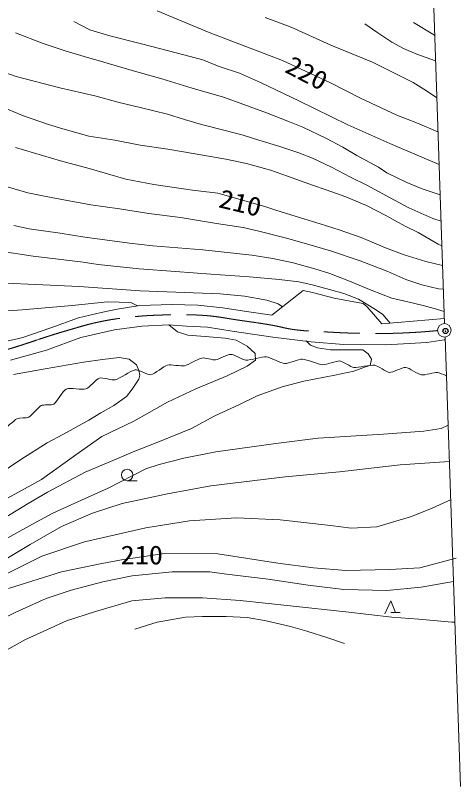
# Model space of a CAD drawing. Units: millimetres, scale not verified. Extents: x 40000 to 680000, y 20000 to 380000.
# Drawn here: x 312844 to 356114, y 246478 to 321480 of the extents above; entities that cross this region are included whole.
import ezdxf
from ezdxf.enums import TextEntityAlignment as Align

# ---------------------------------------------------------------- set-up
doc = ezdxf.new("R2010")
doc.units = ezdxf.units.MM
doc.header["$LTSCALE"] = 1000
doc.header["$PDMODE"] = 32
doc.header["$PDSIZE"] = 500
doc.linetypes.add('CHAIN', pattern=[18.5, 12, -1.5, 3.5, -1.5])
doc.layers.add('M-BMK', color=2, linetype='CHAIN', lineweight=13)
doc.layers.add('M-WORK', color=1, linetype='Continuous', lineweight=13)
doc.layers.add('M-OTRS', color=6, linetype='Continuous')
doc.styles.add('ＭＳ ゴシック', font='')
doc.styles.get('ＭＳ ゴシック').set_extended_font_data('MS Gothic')

msp = doc.modelspace()

# ---------------------------------------------------------------- linework, layer by layer
at = {"layer": 'M-BMK'}
msp.add_open_spline([(257706, 281909), (259001, 281533), (259347, 281438), (260407, 281163), (261809, 280800), (262597, 280603), (264018, 280322), (266254, 279880), (267507, 279606), (269774, 279368), (271212, 279217), (272022, 279149), (273467, 279122), (275455, 279084), (276574, 279027), (278556, 279183), (280086, 279304), (280947, 279388), (282455, 279676), (284369, 280041), (285457, 280223), (287308, 280835), (288752, 281313), (289513, 281716), (290929, 282271), (293013, 283089), (294166, 283584), (296275, 284334), (297664, 284828), (298474, 285007), (299886, 285431), (302491, 286213), (303954, 286638), (306565, 287401), (308835, 288065), (310118, 288399), (312382, 289084), (314432, 289704), (315547, 290163), (317605, 290756), (319066, 291178), (319877, 291458), (321370, 291751), (322441, 291962), (323051, 292032), (324137, 292148), (325183, 292260), (325773, 292297), (326825, 292333), (328499, 292390), (329441, 292411), (331113, 292305), (332466, 292220), (333211, 292035), (334554, 291840), (335824, 291656), (336538, 291567), (337802, 291348), (338653, 291200), (339114, 291025), (339971, 290917), (341158, 290767), (341832, 290762), (343028, 290698), (344168, 290637), (344807, 290590), (345949, 290575), (347915, 290550), (349019, 290512), (350983, 290616), (352118, 290676), (352501, 290698), (353884, 290829)], degree=3, knots=[0, 0, 0, 0, 1, 1, 1, 2, 2, 2, 3, 3, 3, 4, 4, 4, 5, 5, 5, 6, 6, 6, 7, 7, 7, 8, 8, 8, 9, 9, 9, 10, 10, 10, 11, 11, 11, 12, 12, 12, 13, 13, 13, 14, 14, 14, 15, 15, 15, 16, 16, 16, 17, 17, 17, 18, 18, 18, 19, 19, 19, 20, 20, 20, 21, 21, 21, 22, 22, 22, 23, 23, 23, 24, 24, 24, 24], dxfattribs=at)
at = {"layer": 'M-OTRS'}
msp.add_point((354648, 290785), dxfattribs=at)
at = {"layer": 'M-WORK'}
for p, q in [((354560, 291510), (353229, 330053)), ((326637, 321931), (331673, 319825)), ((337118, 321293), (339654, 320340)), ((320076, 320092), (318512, 320884)), ((339654, 320340), (343502, 318596)), ((346813, 320649), (347964, 319840)), ((351524, 320793), (353592, 319561)), ((312845, 319785), (315530, 318758)), ((322036, 319481), (320076, 320092)), ((331673, 319825), (338814, 317107)), ((347964, 319840), (349438, 318887)), ((315530, 318758), (317675, 318038)), ((325093, 318708), (322036, 319481)), ((349438, 318887), (350553, 318275)), ((317675, 318038), (319524, 317499)), ((327737, 318024), (325093, 318708)), ((331046, 317161), (327737, 318024)), ((343502, 318596), (347566, 316923)), ((350553, 318275), (351848, 317718)), ((319524, 317499), (321438, 316934)), ((351848, 317718), (353678, 317071)), ((312909, 315546), (310096, 316523)), ((321438, 316934), (323956, 316189)), ((332646, 316514), (331046, 317161)), ((334624, 315866), (332646, 316514)), ((338814, 317107), (343400, 314967)), ((347566, 316923), (351522, 314945)), ((323956, 316189), (327090, 315315)), ((336674, 314949), (334624, 315866)), ((317161, 314429), (312909, 315546)), ((327090, 315315), (330031, 314416)), ((320565, 313645), (317161, 314429)), ((330031, 314416), (333076, 313530)), ((340379, 313187), (336674, 314949)), ((343400, 314967), (346385, 313439)), ((351522, 314945), (352817, 314136)), ((322915, 313003), (320565, 313645)), ((333076, 313530), (335054, 312823)), ((352817, 314136), (353802, 313466)), ((324958, 312515), (322915, 313003)), ((335054, 312823), (337237, 312014)), ((345144, 310849), (340379, 313187)), ((346385, 313439), (349927, 311766)), ((311144, 312757), (313539, 311757)), ((327617, 311886), (324958, 312515)), ((337237, 312014), (339318, 311192)), ((313539, 311757), (316044, 310886)), ((329286, 311372), (327617, 311886)), ((330931, 310884), (329286, 311372)), ((349927, 311766), (351923, 311011)), ((316044, 310886), (317438, 310445)), ((333101, 310332), (330931, 310884)), ((339318, 311192), (340795, 310601)), ((340795, 310601), (343082, 309509)), ((349226, 309033), (345144, 310849)), ((351923, 311011), (353916, 310169)), ((317438, 310445), (319970, 309739)), ((334989, 309818), (333101, 310332)), ((336505, 309342), (334989, 309818)), ((319970, 309739), (322503, 309335)), ((322503, 309335), (324980, 308849)), ((338535, 308739), (336505, 309342)), ((343082, 309509), (344674, 308675)), ((352337, 307702), (349226, 309033)), ((317218, 307335), (312842, 308629)), ((324980, 308849), (327650, 308463)), ((327650, 308463), (330136, 308060)), ((340397, 308109), (338535, 308739)), ((344674, 308675), (346036, 307840)), ((330136, 308060), (333301, 307500)), ((341707, 307596), (340397, 308109)), ((343570, 306735), (341707, 307596)), ((346036, 307840), (348130, 306709)), ((354026, 306986), (352337, 307702)), ((320016, 306601), (317218, 307335)), ((333301, 307500), (335302, 307069)), ((335302, 307069), (337632, 306418)), ((323576, 305555), (320016, 306601)), ((337632, 306418), (339293, 305849)), ((345419, 305759), (343570, 306735)), ((348130, 306709), (348939, 306183)), ((348939, 306183), (350904, 305232)), ((326292, 305023), (323576, 305555)), ((339293, 305849), (341715, 304977)), ((347012, 304962), (345419, 305759)), ((311401, 305008), (314062, 304234)), ((330044, 304491), (326292, 305023)), ((341715, 304977), (343063, 304518)), ((343063, 304518), (344953, 303821)), ((349273, 303742), (347012, 304962)), ((350904, 305232), (352368, 304616)), ((352368, 304616), (353165, 304346)), ((314062, 304234), (316323, 303776)), ((316323, 303776), (320183, 303042)), ((332503, 304179), (330044, 304491)), ((337072, 302904), (332503, 304179)), ((344953, 303821), (346954, 303004)), ((353165, 304346), (354128, 304031)), ((320183, 303042), (322975, 302655)), ((351071, 302766), (349273, 303742)), ((322975, 302655), (325812, 302222)), ((338155, 302555), (337072, 302904)), ((340540, 301784), (338155, 302555)), ((346954, 303004), (348853, 302032)), ((353422, 301726), (351071, 302766)), ((325812, 302222), (328879, 301816)), ((328879, 301816), (332385, 301239)), ((342476, 301197), (340540, 301784)), ((348853, 302032), (350734, 300995)), ((354216, 301477), (353422, 301726)), ((314167, 300718), (312690, 301064)), ((332385, 301239), (334967, 300840)), ((334967, 300840), (336494, 300486)), ((344311, 300637), (342476, 301197)), ((350734, 300995), (352000, 300353)), ((317185, 300307), (314167, 300718)), ((319600, 299921), (317185, 300307)), ((336494, 300486), (339201, 299804)), ((346449, 299876), (344311, 300637)), ((352000, 300353), (353926, 299243)), ((323942, 299330), (319600, 299921)), ((326202, 299061), (323942, 299330)), ((339201, 299804), (341357, 299214)), ((348816, 298876), (346449, 299876)), ((309563, 298813), (314559, 298081)), ((331071, 298675), (326202, 299061)), ((335823, 298174), (331071, 298675)), ((341357, 299214), (343480, 298592)), ((343480, 298592), (346364, 297622)), ((350623, 298206), (348816, 298876)), ((353926, 299243), (354299, 299056)), ((314559, 298081), (319415, 297490)), ((337878, 297840), (335823, 298174)), ((339831, 297416), (337878, 297840)), ((352743, 297555), (350623, 298206)), ((319415, 297490), (320892, 297246)), ((320892, 297246), (324861, 296822)), ((341937, 296826), (339831, 297416)), ((346364, 297622), (349057, 296560)), ((354365, 297154), (352743, 297555)), ((324861, 296822), (328393, 296565)), ((328393, 296565), (331823, 296308)), ((331823, 296308), (335586, 296051)), ((343414, 296376), (341937, 296826)), ((345495, 295580), (343414, 296376)), ((349057, 296560), (350781, 295787)), ((309470, 295573), (314069, 295329)), ((335586, 296051), (338476, 295807)), ((338476, 295807), (340377, 295563)), ((340377, 295563), (341675, 295281)), ((347435, 294745), (345495, 295580)), ((350781, 295787), (352334, 295276)), ((314069, 295329), (319040, 295123)), ((319040, 295123), (324974, 294687)), ((341675, 295281), (343383, 294831)), ((343383, 294831), (344757, 294420)), ((352334, 295276), (353966, 294902)), ((353966, 294902), (354445, 294842)), ((324974, 294687), (332745, 294417)), ((332745, 294417), (335121, 294173)), ((335121, 294173), (337266, 293788)), ((340818, 294727), (337761, 292338)), ((341730, 294547), (340818, 294727)), ((343811, 293982), (341730, 294547)), ((344757, 294420), (346183, 293868)), ((349426, 293974), (347435, 294745)), ((313501, 292839), (318343, 293276)), ((318343, 293276), (321786, 293610)), ((321786, 293610), (324072, 293546)), ((324931, 293262), (322748, 292895)), ((324072, 293546), (324720, 293226)), ((328042, 293374), (324931, 293262)), ((330565, 293291), (328042, 293374)), ((332997, 293043), (330565, 293291)), ((337266, 293788), (338371, 293441)), ((338371, 293441), (338789, 293141)), ((345738, 293609), (343811, 293982)), ((346650, 293455), (345738, 293609)), ((346183, 293868), (347853, 292879)), ((347022, 293147), (346650, 293455)), ((350980, 293627), (349426, 293974)), ((352470, 293268), (350980, 293627)), ((353562, 292985), (352470, 293268)), ((306424, 292351), (313501, 292839)), ((321170, 292583), (318977, 292078)), ((322748, 292895), (321170, 292583)), ((335318, 292695), (332997, 293043)), ((337761, 292338), (335318, 292695)), ((348452, 291488), (347022, 293147)), ((347853, 292879), (348572, 292391)), ((354519, 292694), (353562, 292985)), ((318977, 292078), (316299, 291109)), ((354543, 292008), (348452, 291488)), ((348572, 292391), (349286, 291559)), ((316299, 291109), (313574, 290164)), ((322485, 290912), (325128, 291272)), ((325128, 291272), (327754, 291379)), ((328596, 290709), (327754, 291379)), ((327754, 291379), (329485, 291241)), ((329485, 291241), (331527, 291151)), ((331527, 291151), (333904, 290766)), ((319194, 290157), (322485, 290912)), ((329603, 290385), (328596, 290709)), ((331275, 290259), (329603, 290385)), ((333217, 290079), (331275, 290259)), ((333904, 290766), (337860, 290200)), ((313574, 290164), (310895, 289549)), ((315867, 288934), (319194, 290157)), ((334296, 289900), (333217, 290079)), ((335357, 289324), (334296, 289900)), ((337860, 290200), (341598, 289725)), ((341541, 289395), (341100, 289817)), ((341598, 289725), (344732, 289481)), ((348842, 289443), (352850, 289674)), ((352850, 289674), (354507, 289918)), ((354507, 289918), (354615, 289918)), ((356114, 246478), (354605, 290203)), ((312378, 287963), (315867, 288934)), ((336148, 288605), (335357, 289324)), ((342201, 289157), (341541, 289395)), ((343477, 288946), (342201, 289157)), ((346605, 288946), (343477, 288946)), ((344732, 289481), (348842, 289443)), ((347119, 288551), (346605, 288946)), ((319448, 287741), (321323, 288023)), ((321323, 288023), (322916, 288203)), ((322916, 288203), (323902, 288041)), ((323902, 288041), (324603, 287490)), ((336184, 287957), (336148, 288605)), ((347468, 288037), (347119, 288551)), ((347321, 287432), (347468, 288037)), ((315749, 287098), (319448, 287741)), ((324603, 287490), (324826, 286940)), ((333426, 286429), (335386, 287382)), ((335386, 287382), (336184, 287957)), ((345726, 286876), (346858, 287290)), ((346858, 287290), (347321, 287432)), ((312640, 286572), (315749, 287098)), ((324826, 286940), (324950, 286501)), ((343891, 286498), (345726, 286876)), ((324852, 286108), (324184, 285144)), ((324950, 286501), (324852, 286108)), ((330369, 285152), (333426, 286429)), ((338784, 285347), (340870, 285923)), ((340870, 285923), (343891, 286498)), ((324184, 285144), (323633, 284430)), ((327617, 283857), (330369, 285152)), ((336357, 284484), (338784, 285347)), ((323633, 284430), (322401, 283526)), ((334558, 283621), (336357, 284484)), ((322401, 283526), (321143, 282824)), ((324344, 282023), (327617, 283857)), ((332239, 282524), (334558, 283621)), ((321143, 282824), (319983, 282110)), ((319983, 282110), (317512, 280767)), ((321251, 280513), (324344, 282023)), ((329955, 281319), (332239, 282524)), ((326700, 279971), (329955, 281319)), ((352527, 281045), (354231, 281320)), ((354231, 281320), (354901, 281624)), ((317512, 280767), (315939, 279926)), ((318716, 278750), (321251, 280513)), ((342260, 280354), (348621, 280764)), ((348621, 280764), (352527, 281045)), ((315939, 279926), (313361, 278284)), ((324452, 279107), (326700, 279971)), ((332326, 279025), (338141, 279840)), ((338141, 279840), (342260, 280354)), ((321863, 278011), (324452, 279107)), ((329217, 278434), (332326, 279025)), ((313361, 278284), (310774, 276559)), ((315371, 276359), (318716, 278750)), ((326802, 277817), (329217, 278434)), ((319633, 277057), (321863, 278011)), ((325518, 277381), (326802, 277817)), ((344357, 277082), (350257, 277780)), ((350257, 277780), (355023, 278085)), ((315964, 275115), (319633, 277057)), ((321857, 275492), (325518, 277381)), ((339073, 276615), (344357, 277082)), ((311433, 274183), (315371, 276359)), ((323700, 276225), (324690, 276225)), ((331843, 275715), (339073, 276615)), ((318620, 274054), (321857, 275492)), ((327632, 274963), (331843, 275715)), ((314094, 274018), (315964, 275115)), ((323228, 274009), (327632, 274963)), ((310390, 271771), (314094, 274018)), ((316488, 273065), (318620, 274054)), ((320328, 273073), (323228, 274009)), ((353367, 273542), (355151, 274377)), ((314510, 272012), (316488, 273065)), ((317310, 271761), (320328, 273073)), ((351350, 272745), (353367, 273542)), ((325532, 271654), (329771, 272334)), ((329771, 272334), (334344, 272630)), ((334344, 272630), (338583, 272424)), ((338583, 272424), (343477, 271872)), ((347985, 271743), (351350, 272745)), ((307513, 268132), (314510, 272012)), ((314291, 270027), (317310, 271761)), ((319560, 270279), (325532, 271654)), ((343477, 271872), (345467, 271615)), ((345467, 271615), (347985, 271743)), ((311374, 268284), (314291, 270027)), ((315424, 268879), (319560, 270279)), ((311378, 266875), (315424, 268879)), ((321235, 268178), (323159, 268538)), ((323159, 268538), (327349, 269131)), ((327349, 269131), (332510, 269113)), ((332510, 269113), (338336, 268196)), ((352147, 267747), (355690, 268700)), ((317315, 267351), (321235, 268178)), ((338336, 268196), (341807, 267764)), ((341807, 267764), (344954, 267495)), ((312154, 265732), (317315, 267351)), ((328068, 267351), (324184, 266973)), ((331755, 267369), (328068, 267351)), ((333355, 267135), (331755, 267369)), ((337419, 266650), (333355, 267135)), ((344954, 267495), (349252, 267603)), ((349252, 267603), (352147, 267747)), ((321343, 266380), (318268, 265571)), ((324184, 266973), (321343, 266380)), ((341286, 266074), (337419, 266650)), ((355425, 266438), (352291, 265876)), ((318268, 265571), (315840, 264779)), ((344774, 265661), (341286, 266074)), ((348946, 265553), (344774, 265661)), ((352291, 265876), (348946, 265553)), ((315840, 264779), (312873, 263449)), ((324166, 264546), (327385, 264833)), ((327385, 264833), (331017, 264851)), ((331017, 264851), (334704, 264564)), ((320641, 263521), (324166, 264546)), ((334704, 264564), (339559, 264060)), ((339559, 264060), (344972, 263467)), ((348742, 263278), (349320, 264553)), ((349320, 264553), (349775, 263415)), ((312873, 263449), (309492, 261704)), ((317818, 262603), (320641, 263521)), ((344972, 263467), (349432, 262945)), ((349329, 263415), (350229, 263415)), ((313772, 260751), (317818, 262603)), ((326615, 262459), (329386, 262945)), ((329386, 262945), (331028, 263028)), ((331028, 263028), (333331, 263028)), ((333331, 263028), (335359, 262909)), ((335359, 262909), (337203, 262606)), ((337203, 262606), (339579, 262055)), ((349432, 262945), (352057, 262765)), ((352057, 262765), (355258, 262478)), ((324441, 261780), (326615, 262459)), ((339579, 262055), (341167, 261588)), ((355258, 262478), (355562, 262464)), ((341167, 261588), (343222, 260954)), ((311021, 259223), (313772, 260751)), ((343222, 260954), (344846, 260404))]:
    msp.add_line(p, q, dxfattribs=at)
for centre, radius in [((354539, 290855), 655), ((323700, 276784), 560)]:
    msp.add_circle(centre, radius, dxfattribs=at)
msp.add_open_spline([(309642, 280701), (309712, 280825), (310077, 281095), (310217, 281126), (310481, 281184), (311316, 281024), (311566, 281126), (311902, 281264), (312661, 282097), (312986, 282259), (313194, 282362), (313933, 282292), (314137, 282403), (314428, 282561), (315049, 283382), (315342, 283536), (315560, 283650), (316359, 283545), (316565, 283680), (316883, 283888), (317443, 284975), (317788, 285136), (318136, 285300), (319347, 285033), (319712, 285154), (320032, 285261), (320702, 286115), (321025, 286215), (321315, 286306), (322239, 285967), (322535, 286035), (322959, 286132), (324048, 286944), (324477, 287006), (324794, 287052), (325690, 286492), (326006, 286539), (326376, 286594), (327263, 287379), (327624, 287474), (327945, 287558), (328954, 287336), (329279, 287402), (329642, 287476), (330605, 288088), (330969, 288157), (331233, 288208), (332033, 287943), (332300, 287978), (332611, 288017), (333460, 288519), (333774, 288517), (334090, 288515), (334935, 287982), (335249, 287960), (335652, 287930), (336843, 288302), (337245, 288265), (337622, 288231), (338647, 287641), (339025, 287618), (339377, 287596), (340381, 288060), (340734, 288049), (341144, 288037), (342302, 287530), (342712, 287510), (343050, 287493), (344029, 287900), (344366, 287870), (344666, 287843), (345434, 287277), (345733, 287240), (346139, 287191), (347360, 287513), (347765, 287456), (348082, 287412), (348884, 286778), (349203, 286755), (349530, 286731), (350441, 287265), (350768, 287240), (351111, 287215), (351993, 286576), (352332, 286521), (352637, 286471), (353554, 286771), (353861, 286737), (354037, 286717), (354417, 286583), (354735, 286442)], degree=3, knots=[0, 0, 0, 0, 1, 1, 1, 2, 2, 2, 3, 3, 3, 4, 4, 4, 5, 5, 5, 6, 6, 6, 7, 7, 7, 8, 8, 8, 9, 9, 9, 10, 10, 10, 11, 11, 11, 12, 12, 12, 13, 13, 13, 14, 14, 14, 15, 15, 15, 16, 16, 16, 17, 17, 17, 18, 18, 18, 19, 19, 19, 20, 20, 20, 21, 21, 21, 22, 22, 22, 23, 23, 23, 24, 24, 24, 25, 25, 25, 26, 26, 26, 27, 27, 27, 28, 28, 28, 29, 29, 29, 30, 30, 30, 30], dxfattribs=at)

# ---------------------------------------------------------------- texts
at = {"layer": 'M-WORK', "style": 'ＭＳ ゴシック', "width": 1.1}
for s, rotation, p in [('220', 332.439, (338668, 315531)), ('210', 346.586, (332367, 302306))]:
    msp.add_text(s, height=1833, rotation=rotation, dxfattribs=at).set_placement(p, align=Align.BOTTOM_LEFT)
msp.add_text('210', height=1833, dxfattribs=at).set_placement((323070, 267538), align=Align.BOTTOM_LEFT)

doc.saveas('drawing.dxf')
